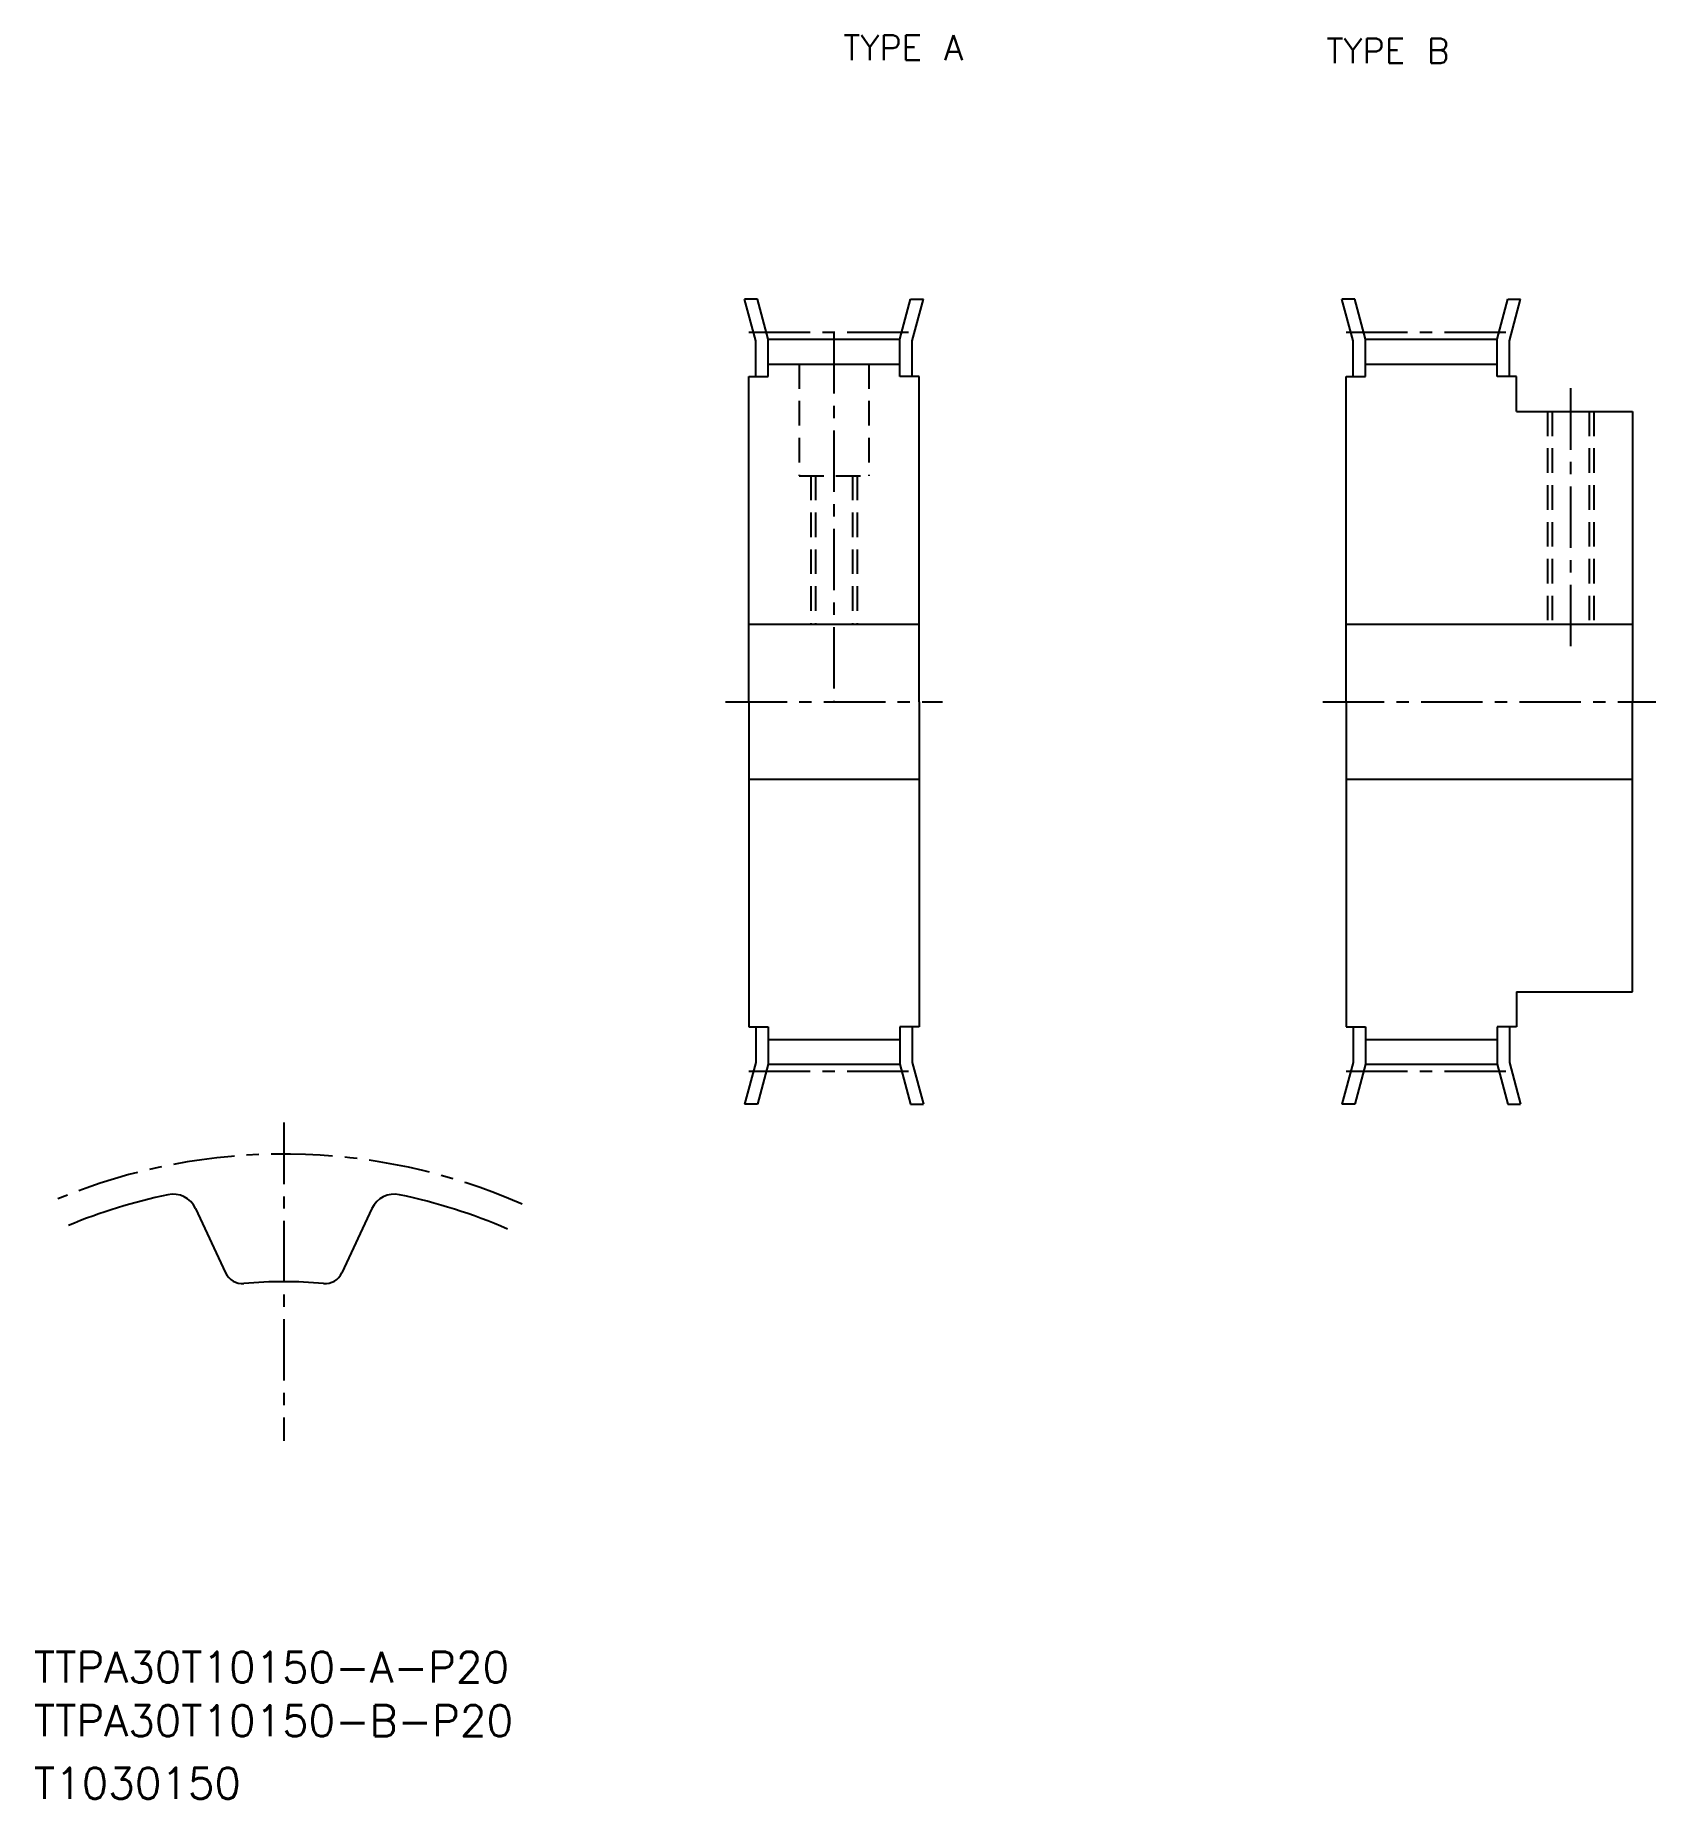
# Model space of a CAD drawing. Extents: x 10 to 220, y 10 to 238.
import ezdxf

# ---------------------------------------------------------------- set-up
doc = ezdxf.new("R2010")
doc.units = 0
doc.header["$LTSCALE"] = 0.25
doc.linetypes.add('CENTER', pattern=[50.8, 31.75, -6.35, 6.35, -6.35])
doc.linetypes.add('DASHED', pattern=[19.05, 12.7, -6.35])
doc.layers.get('0').update_dxf_attribs({"linetype": 'CONTINUOUS'})
doc.layers.add('CENTER', color=1, linetype='CENTER')
doc.styles.get("Standard").update_dxf_attribs({"font": 'txt.shx'})

msp = doc.modelspace()

# ---------------------------------------------------------------- linework, layer by layer
for p, q in [((103.25, 198.36), (101.81, 203.75)), ((103.47, 203.75), (101.81, 203.75)), ((104.85, 198.57), (103.47, 203.75)), ((121.85, 198.57), (123.24, 203.75)), ((123.24, 203.75), (124.9, 203.75)), ((123.45, 198.36), (124.9, 203.75)), ((180.41, 198.36), (178.97, 203.75)), ((180.62, 203.75), (178.97, 203.75)), ((182.01, 198.57), (180.62, 203.75)), ((199.01, 198.57), (200.39, 203.75)), ((200.39, 203.75), (202.05, 203.75)), ((200.61, 198.36), (202.05, 203.75)), ((103.25, 193.75), (103.25, 198.36)), ((104.85, 193.75), (104.85, 198.57)), ((104.85, 198.57), (121.85, 198.57)), ((121.85, 193.75), (121.85, 198.57)), ((123.45, 193.75), (123.45, 198.36)), ((180.41, 193.75), (180.41, 198.36)), ((182.01, 198.57), (199.01, 198.57)), ((182.01, 193.75), (182.01, 198.57)), ((199.01, 193.75), (199.01, 198.57)), ((200.61, 193.75), (200.61, 198.36)), ((102.35, 151.75), (102.35, 193.75)), ((102.35, 193.75), (104.85, 193.75)), ((104.85, 195.37), (121.85, 195.37)), ((124.35, 193.75), (121.85, 193.75)), ((124.35, 151.75), (124.35, 193.75)), ((179.51, 151.75), (179.51, 193.75)), ((179.51, 193.75), (182.01, 193.75)), ((182.01, 195.37), (199.01, 195.37)), ((201.51, 193.75), (199.01, 193.75)), ((201.51, 189.25), (201.51, 193.75)), ((201.51, 189.25), (216.51, 189.25)), ((216.51, 189.25), (216.51, 151.75)), ((102.35, 161.75), (124.35, 161.75)), ((179.51, 161.75), (216.51, 161.75)), ((102.35, 151.75), (102.35, 109.75)), ((124.35, 151.75), (124.35, 109.75)), ((179.51, 151.75), (179.51, 109.75)), ((216.51, 114.25), (216.51, 151.75)), ((102.35, 141.75), (124.35, 141.75)), ((179.51, 141.75), (216.51, 141.75)), ((201.51, 114.25), (216.51, 114.25)), ((201.51, 114.25), (201.51, 109.75)), ((102.35, 109.75), (104.85, 109.75)), ((103.25, 109.75), (103.25, 105.13)), ((104.85, 109.75), (104.85, 104.92)), ((121.85, 109.75), (121.85, 104.92)), ((124.35, 109.75), (121.85, 109.75)), ((123.45, 109.75), (123.45, 105.13)), ((179.51, 109.75), (182.01, 109.75)), ((180.41, 109.75), (180.41, 105.13)), ((182.01, 109.75), (182.01, 104.92)), ((199.01, 109.75), (199.01, 104.92)), ((201.51, 109.75), (199.01, 109.75)), ((200.61, 109.75), (200.61, 105.13)), ((104.85, 108.12), (121.85, 108.12)), ((182.01, 108.12), (199.01, 108.12)), ((103.25, 105.13), (101.81, 99.75)), ((104.85, 104.92), (103.47, 99.75)), ((104.85, 104.92), (121.85, 104.92)), ((121.85, 104.92), (123.24, 99.75)), ((123.45, 105.13), (124.9, 99.75)), ((180.41, 105.13), (178.97, 99.75)), ((182.01, 104.92), (180.62, 99.75)), ((182.01, 104.92), (199.01, 104.92)), ((199.01, 104.92), (200.39, 99.75)), ((200.61, 105.13), (202.05, 99.75)), ((103.47, 99.75), (101.81, 99.75)), ((123.24, 99.75), (124.9, 99.75)), ((180.62, 99.75), (178.97, 99.75)), ((200.39, 99.75), (202.05, 99.75)), ((30.87, 86.26), (34.75, 77.95)), ((53.66, 86.26), (49.79, 77.95))]:
    msp.add_line(p, q)
at = {"color": 3, "linetype": 'DASHED'}
for p, q in [((108.85, 195.37), (108.85, 180.95)), ((117.85, 195.37), (117.85, 180.95)), ((205.51, 189.25), (205.51, 161.75)), ((206.11, 189.25), (206.11, 161.75)), ((210.91, 189.25), (210.91, 161.75)), ((211.51, 189.25), (211.51, 161.75)), ((108.85, 180.95), (117.85, 180.95)), ((110.35, 180.95), (110.35, 161.75)), ((110.95, 180.95), (110.95, 161.75)), ((115.75, 180.95), (115.75, 161.75)), ((116.35, 180.95), (116.35, 161.75))]:
    msp.add_line(p, q, dxfattribs=at)
for centre, radius, start, end in [((42.27, 16.9), 72.7, 101.8695, 112.4966), ((27.97, 84.91), 3.2, 25, 101.8695), ((56.56, 84.91), 3.2, 78.1305, 155), ((42.27, 16.9), 72.7, 66.577, 78.1305), ((36.92, 78.97), 2.4, 205, 274.9213), ((47.61, 78.97), 2.4, 265.0787, 335), ((42.27, 16.9), 59.9, 85.0787, 94.9213)]:
    msp.add_arc(centre, radius, start, end)
at = {"layer": 'CENTER'}
for p, q in [((102.35, 199.49), (124.35, 199.49)), ((113.35, 199.49), (113.35, 151.75)), ((179.51, 199.49), (201.51, 199.49)), ((208.51, 192.25), (208.51, 158.75)), ((99.35, 151.75), (127.35, 151.75)), ((176.51, 151.75), (219.51, 151.75)), ((102.35, 104), (124.35, 104)), ((179.51, 104), (201.51, 104))]:
    msp.add_line(p, q, dxfattribs=at)
at = {"layer": 'CENTER', "color": 1, "linetype": 'CENTER'}
msp.add_line((42.27, 97.36), (42.27, 56.23), dxfattribs=at)
msp.add_arc((42.27, 16.9), 76.4, 66.2136, 112.4493, dxfattribs=at)

# ---------------------------------------------------------------- texts
for s, height, p in [('TYPE A', 3.2, (114.56, 234.66)), ('TYPE B', 3.2, (176.97, 234.24)), ('TTPA30T10150-A-P20', 4, (10, 25)), ('TTPA30T10150-B-P20', 4, (10, 18.07)), ('T1030150', 4, (10, 10))]:
    msp.add_text(s, height=height).set_placement(p)

doc.saveas('drawing.dxf')
